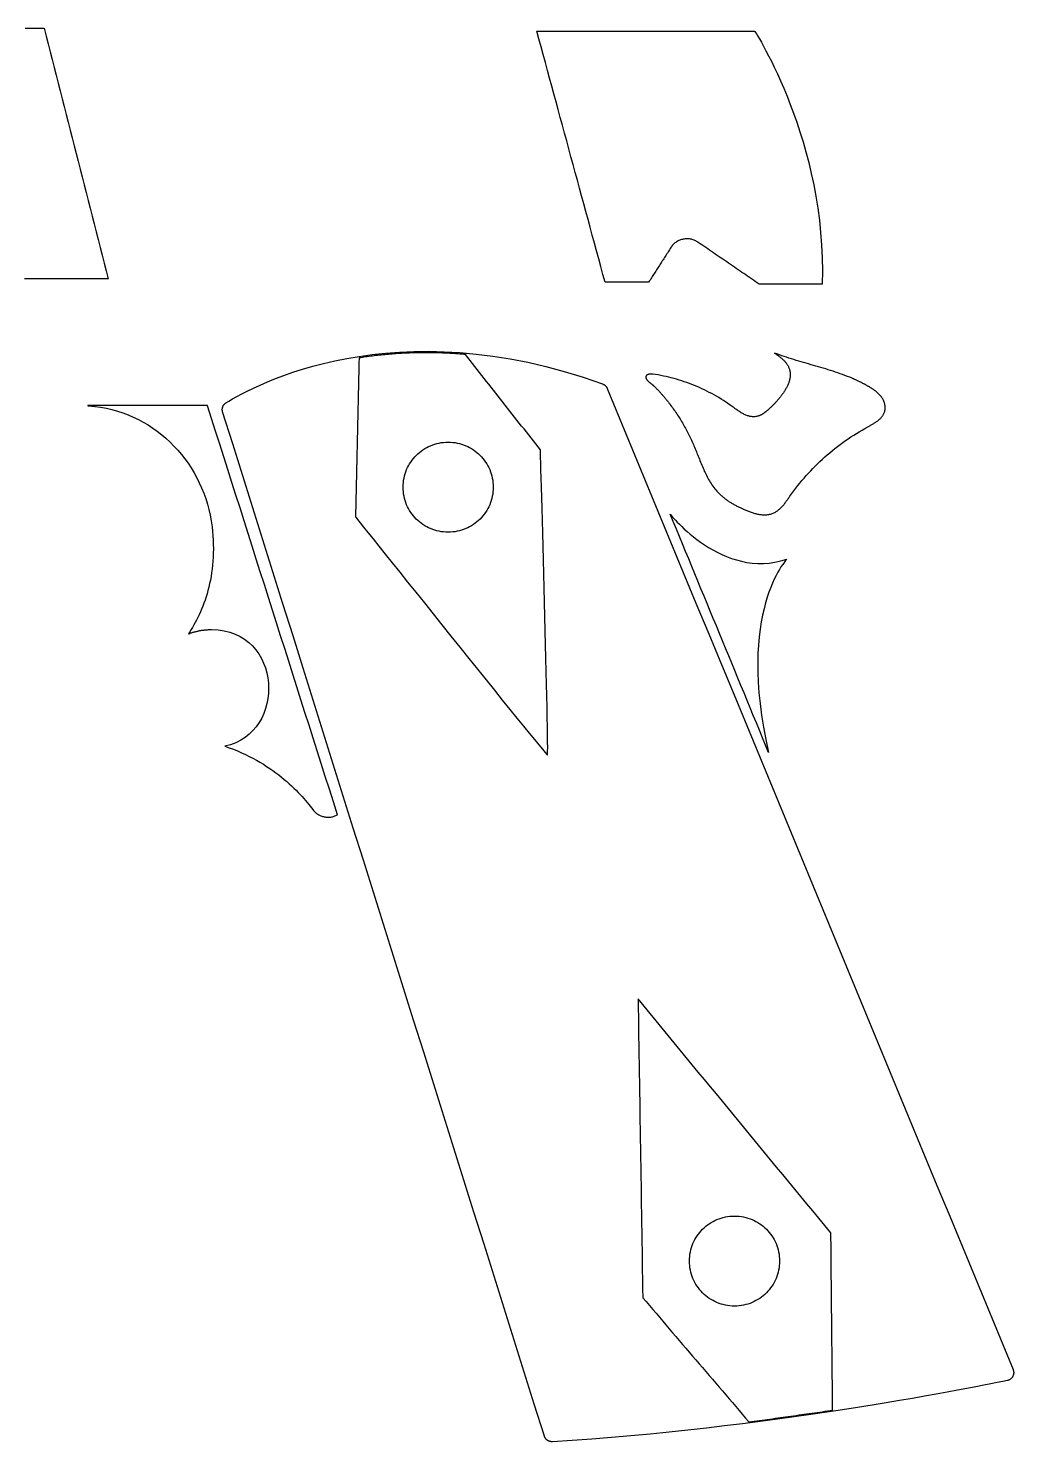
# Model space of a CAD drawing. Header units: metres. Extents: x 10 to 146, y -148 to -61.
# Drawn here: x 86.1 to 145.8, y -147.5 to -61.8 of the extents above; entities that cross this region are included whole.
import ezdxf

# ---------------------------------------------------------------- set-up
doc = ezdxf.new("R2010")
doc.units = ezdxf.units.M

msp = doc.modelspace()

# ---------------------------------------------------------------- linework, layer by layer
for points in [[(85.911182, -61.787024), (86.2965, -61.787024), (86.681818, -61.787024), (87.067136, -61.787024), (87.188548, -62.26175), (87.30996, -62.736476), (87.431372, -63.211202), (87.552784, -63.685928), (87.674196, -64.160654), (87.795608, -64.63538), (87.91702, -65.110106), (88.038432, -65.584832), (88.159844, -66.059558), (88.281256, -66.534284), (88.402668, -67.00901), (88.52408, -67.483736), (88.645492, -67.958462), (88.766904, -68.433188), (88.888316, -68.907914), (89.009728, -69.38264), (89.13114, -69.857366), (89.252552, -70.332092), (89.373964, -70.806818), (89.495376, -71.281544), (89.616788, -71.75627), (89.7382, -72.230996), (89.859612, -72.705722), (89.981024, -73.180448), (90.102436, -73.655174), (90.223848, -74.1299), (90.34526, -74.604626), (90.466672, -75.079352), (90.588084, -75.554078), (90.709496, -76.028804), (90.830908, -76.50353), (90.95232, -76.978256)], [(121.069862, -77.19187), (120.940576, -76.715874), (120.81129, -76.239878), (120.682004, -75.763882), (120.552718, -75.287886), (120.423432, -74.81189), (120.294146, -74.335894), (120.16486, -73.859898), (120.035574, -73.383902), (119.906288, -72.907906), (119.777002, -72.43191), (119.647716, -71.955914), (119.51843, -71.479918), (119.389144, -71.003922), (119.259858, -70.527926), (119.130572, -70.05193), (119.001286, -69.575934), (118.872, -69.099938), (118.742714, -68.623942), (118.613428, -68.147946), (118.484142, -67.67195), (118.354856, -67.195954), (118.22557, -66.719958), (118.096284, -66.243962), (117.966998, -65.767966), (117.837712, -65.29197), (117.708426, -64.815974), (117.57914, -64.339978), (117.449854, -63.863982), (117.320568, -63.387986), (117.191282, -62.91199), (117.061996, -62.435994), (116.93271, -61.959998), (117.34546, -61.959998), (117.75821, -61.959998), (118.17096, -61.959998), (118.58371, -61.959998), (118.99646, -61.959998), (119.40921, -61.959998), (119.82196, -61.959998), (120.23471, -61.959998), (120.64746, -61.959998), (121.06021, -61.959998), (121.47296, -61.959998), (121.88571, -61.959998), (122.29846, -61.959998), (122.71121, -61.959998), (123.12396, -61.959998), (123.53671, -61.959998), (123.94946, -61.959998), (124.36221, -61.959998), (124.77496, -61.959998), (125.18771, -61.959998), (125.60046, -61.959998), (126.01321, -61.959998), (126.42596, -61.959998), (126.83871, -61.959998), (127.25146, -61.959998), (127.66421, -61.959998), (128.07696, -61.959998), (128.48971, -61.959998), (128.90246, -61.959998), (129.31521, -61.959998), (129.72796, -61.959998), (130.14071, -61.959998), (130.15341, -61.979556), (130.189986, -62.037722), (130.249168, -62.13348), (130.328924, -62.266068), (130.42773, -62.434724), (130.544062, -62.638432), (130.676142, -62.876176), (130.822192, -63.147194), (130.980688, -63.45047), (131.150106, -63.785242), (131.328414, -64.150494), (131.514342, -64.545464), (131.705858, -64.969136), (131.901438, -65.420748), (132.099558, -65.899284), (132.29844, -66.403982), (132.496306, -66.933826), (132.691632, -67.488054), (132.882894, -68.06565), (133.06806, -68.665852), (133.245606, -69.287644), (133.414008, -69.930264), (133.571488, -70.592696), (133.716522, -71.274178), (133.847332, -71.973694), (133.96214, -72.690482), (134.059422, -73.423526), (134.1374, -74.172064), (134.19455, -74.93508), (134.229348, -75.711812), (134.239762, -76.501244), (134.224268, -77.30236), (134.104888, -77.30236), (133.985508, -77.30236), (133.866128, -77.30236), (133.746748, -77.30236), (133.627368, -77.30236), (133.507988, -77.30236), (133.388608, -77.30236), (133.269228, -77.30236), (133.149848, -77.30236), (133.030468, -77.30236), (132.911088, -77.30236), (132.791708, -77.30236), (132.672328, -77.30236), (132.552948, -77.30236), (132.433568, -77.30236), (132.314188, -77.30236), (132.194808, -77.30236), (132.075428, -77.30236), (131.956048, -77.30236), (131.836668, -77.30236), (131.717288, -77.30236), (131.597908, -77.30236), (131.478528, -77.30236), (131.359148, -77.30236), (131.239768, -77.30236), (131.120388, -77.30236), (131.001008, -77.30236), (130.881628, -77.30236), (130.762248, -77.30236), (130.642868, -77.30236), (130.523488, -77.30236), (130.404108, -77.30236), (130.288792, -77.223366), (130.173476, -77.144372), (130.05816, -77.065378), (129.942844, -76.986384), (129.827528, -76.90739), (129.712212, -76.828396), (129.596896, -76.749402), (129.48158, -76.670408), (129.366264, -76.591414), (129.250948, -76.51242), (129.135632, -76.433426), (129.020316, -76.354432), (128.905, -76.275438), (128.789684, -76.196444), (128.674368, -76.11745), (128.559052, -76.038456), (128.443736, -75.959462), (128.32842, -75.880468), (128.213104, -75.801474), (128.097788, -75.72248), (127.982472, -75.643486), (127.867156, -75.564492), (127.75184, -75.485498), (127.636524, -75.406504), (127.521208, -75.32751), (127.405892, -75.248516), (127.290576, -75.169522), (127.17526, -75.090528), (127.059944, -75.011534), (126.944628, -74.93254), (126.829312, -74.853546), (126.713996, -74.774552), (126.665228, -74.741532), (126.615444, -74.711306), (126.564644, -74.683874), (126.513082, -74.658982), (126.460758, -74.636884), (126.407672, -74.61758), (126.354078, -74.600816), (126.299976, -74.586846), (126.245366, -74.575416), (126.190502, -74.56678), (126.135638, -74.560684), (126.08052, -74.557128), (126.025402, -74.556366), (125.970538, -74.558144), (125.915674, -74.562462), (125.861064, -74.56932), (125.806962, -74.578718), (125.753368, -74.590656), (125.700282, -74.605134), (125.647958, -74.622152), (125.596396, -74.64171), (125.545596, -74.663554), (125.495812, -74.687938), (125.447044, -74.714862), (125.399546, -74.744072), (125.353064, -74.775822), (125.308106, -74.809858), (125.264418, -74.84618), (125.222508, -74.885042), (125.182122, -74.92619), (125.143514, -74.969624), (125.106684, -75.015344), (125.062996, -75.083416), (125.019308, -75.151488), (124.97562, -75.21956), (124.931932, -75.287632), (124.888244, -75.355704), (124.844556, -75.423776), (124.800868, -75.491848), (124.75718, -75.55992), (124.713492, -75.627992), (124.669804, -75.696064), (124.626116, -75.764136), (124.582428, -75.832208), (124.53874, -75.90028), (124.495052, -75.968352), (124.451364, -76.036424), (124.407676, -76.104496), (124.363988, -76.172568), (124.3203, -76.24064), (124.276612, -76.308712), (124.232924, -76.376784), (124.189236, -76.444856), (124.145548, -76.512928), (124.10186, -76.581), (124.058172, -76.649072), (124.014484, -76.717144), (123.970796, -76.785216), (123.927108, -76.853288), (123.88342, -76.92136), (123.839732, -76.989432), (123.796044, -77.057504), (123.752356, -77.125576), (123.708668, -77.193648), (123.626372, -77.193648), (123.544076, -77.193648), (123.46178, -77.193648), (123.379484, -77.193648), (123.297188, -77.193648), (123.214892, -77.193648), (123.132596, -77.193648), (123.0503, -77.193648), (122.968004, -77.193648), (122.885708, -77.193648), (122.803412, -77.193648), (122.721116, -77.193648), (122.63882, -77.193648), (122.556524, -77.193648), (122.474228, -77.193648), (122.391932, -77.193648), (122.309636, -77.193648), (122.22734, -77.193648), (122.145044, -77.193648), (122.062748, -77.193648), (121.980452, -77.193648), (121.898156, -77.193648), (121.81586, -77.193648), (121.733564, -77.193648), (121.651268, -77.193648), (121.568972, -77.193648), (121.486676, -77.193648), (121.40438, -77.193648), (121.322084, -77.193648), (121.239788, -77.193648), (121.157492, -77.193648), (121.075196, -77.193648)], [(90.969592, -76.980288), (90.701876, -76.980288), (90.43416, -76.980288), (90.166444, -76.980288), (89.898728, -76.980288), (89.631012, -76.980288), (89.363296, -76.980288), (89.09558, -76.980288), (88.827864, -76.980288), (88.560148, -76.980288), (88.292432, -76.980288), (88.024716, -76.980288), (87.757, -76.980288), (87.489284, -76.980288), (87.221568, -76.980288), (86.953852, -76.980288), (86.686136, -76.980288), (86.41842, -76.980288), (86.150704, -76.980288), (85.882988, -76.980288)], [(98.091244, -84.506308), (98.270822, -84.396072), (98.48977, -84.267294), (98.747834, -84.122006), (99.044252, -83.962748), (99.378516, -83.79206), (99.750118, -83.611974), (100.158804, -83.42503), (100.603812, -83.233514), (101.084634, -83.039712), (101.601016, -82.84591), (102.152196, -82.654648), (102.73792, -82.468212), (103.357426, -82.288888), (104.01046, -82.118962), (104.696514, -81.960974), (105.414826, -81.816956), (106.165142, -81.689448), (106.946954, -81.58099), (107.759754, -81.493614), (108.60278, -81.42986), (109.475778, -81.392014), (110.37824, -81.382362), (111.309658, -81.40319), (112.269524, -81.457038), (113.25733, -81.546192), (114.272568, -81.672938), (115.31473, -81.839562), (116.383562, -82.048604), (117.478302, -82.30235), (118.598442, -82.603086), (119.743474, -82.953098), (120.913144, -83.354672), (120.925082, -83.359244), (120.93702, -83.36407), (120.948704, -83.36915), (120.960134, -83.374484), (120.971564, -83.380072), (120.98274, -83.386168), (120.993662, -83.392518), (121.004584, -83.399122), (121.015252, -83.40598), (121.025666, -83.413092), (121.035826, -83.420458), (121.045986, -83.428078), (121.055892, -83.435952), (121.065544, -83.44408), (121.074942, -83.452462), (121.084086, -83.461098), (121.092976, -83.469988), (121.101866, -83.479132), (121.110502, -83.48853), (121.118884, -83.497928), (121.127012, -83.50758), (121.134886, -83.517486), (121.142506, -83.527646), (121.149872, -83.53806), (121.156984, -83.548474), (121.163842, -83.559142), (121.170446, -83.570064), (121.176542, -83.58124), (121.182384, -83.592416), (121.187972, -83.603846), (121.193306, -83.61553), (121.198386, -83.627214), (121.967244, -85.487256), (122.736102, -87.347298), (123.50496, -89.20734), (124.273818, -91.067382), (125.042676, -92.927424), (125.811534, -94.787466), (126.580392, -96.647508), (127.34925, -98.50755), (128.118108, -100.367592), (128.886966, -102.227634), (129.655824, -104.087676), (130.424682, -105.947718), (131.19354, -107.80776), (131.962398, -109.667802), (132.731256, -111.527844), (133.500114, -113.387886), (134.268972, -115.247928), (135.03783, -117.10797), (135.806688, -118.968012), (136.575546, -120.828054), (137.344404, -122.688096), (138.113262, -124.548138), (138.88212, -126.40818), (139.650978, -128.268222), (140.419836, -130.128264), (141.188694, -131.988306), (141.957552, -133.848348), (142.72641, -135.70839), (143.495268, -137.568432), (144.264126, -139.428474), (145.032984, -141.288516), (145.801842, -143.148558), (145.811748, -143.174974), (145.82013, -143.20139), (145.826988, -143.22806), (145.832322, -143.25473), (145.836132, -143.2814), (145.838418, -143.30807), (145.83918, -143.334486), (145.838418, -143.360648), (145.836386, -143.38681), (145.83283, -143.412718), (145.828004, -143.438118), (145.821654, -143.463264), (145.814034, -143.487902), (145.805144, -143.512032), (145.794984, -143.535654), (145.783554, -143.558768), (145.771108, -143.58112), (145.757392, -143.602964), (145.742406, -143.624046), (145.726404, -143.644366), (145.709386, -143.66367), (145.691098, -143.682212), (145.671794, -143.699738), (145.651474, -143.716248), (145.630138, -143.731742), (145.60804, -143.745966), (145.584926, -143.759174), (145.560796, -143.771112), (145.535904, -143.78178), (145.51025, -143.791178), (145.48358, -143.799052), (145.456148, -143.805656), (145.174716, -143.863568), (144.840198, -143.93164), (144.454118, -144.00911), (144.018, -144.095216), (143.533368, -144.18945), (143.001746, -144.291304), (142.424912, -144.400016), (141.80439, -144.515078), (141.141704, -144.635728), (140.438378, -144.761458), (139.695936, -144.891506), (138.916156, -145.025364), (138.100562, -145.16227), (137.250678, -145.301716), (136.368028, -145.44294), (135.454136, -145.585434), (134.51078, -145.72869), (133.539484, -145.871692), (132.541518, -146.014186), (131.518914, -146.15541), (130.472942, -146.294602), (129.405126, -146.431254), (128.317244, -146.564858), (127.21082, -146.694652), (126.087378, -146.819874), (124.948442, -146.940016), (123.79579, -147.05457), (122.630692, -147.162774), (121.454926, -147.26412), (120.270016, -147.357846), (119.077486, -147.44319), (117.87886, -147.519898), (117.858032, -147.52066), (117.837458, -147.52066), (117.817138, -147.519644), (117.796818, -147.517866), (117.776752, -147.515326), (117.75694, -147.51177), (117.737382, -147.507452), (117.718078, -147.502372), (117.699028, -147.49653), (117.680232, -147.489926), (117.66169, -147.48256), (117.643656, -147.474432), (117.625876, -147.465542), (117.608604, -147.456144), (117.591586, -147.445984), (117.575076, -147.435062), (117.559074, -147.423632), (117.54358, -147.41144), (117.528594, -147.39874), (117.514116, -147.385278), (117.500146, -147.371308), (117.486684, -147.35683), (117.47373, -147.34159), (117.461538, -147.325842), (117.449854, -147.309586), (117.438932, -147.292822), (117.428518, -147.27555), (117.418866, -147.25777), (117.409976, -147.239482), (117.401848, -147.220686), (117.394482, -147.201382), (117.387878, -147.181824), (116.778532, -145.240502), (116.169186, -143.29918), (115.55984, -141.357858), (114.950494, -139.416536), (114.341148, -137.475214), (113.731802, -135.533892), (113.122456, -133.59257), (112.51311, -131.651248), (111.903764, -129.709926), (111.294418, -127.768604), (110.685072, -125.827282), (110.075726, -123.88596), (109.46638, -121.944638), (108.857034, -120.003316), (108.247688, -118.061994), (107.638342, -116.120672), (107.028996, -114.17935), (106.41965, -112.238028), (105.810304, -110.296706), (105.200958, -108.355384), (104.591612, -106.414062), (103.982266, -104.47274), (103.37292, -102.531418), (102.763574, -100.590096), (102.154228, -98.648774), (101.544882, -96.707452), (100.935536, -94.76613), (100.32619, -92.824808), (99.716844, -90.883486), (99.107498, -88.942164), (98.498152, -87.000842), (97.888806, -85.05952), (97.882964, -85.039708), (97.878138, -85.019896), (97.874074, -85.000084), (97.871026, -84.980272), (97.86874, -84.96046), (97.867216, -84.940648), (97.866708, -84.920836), (97.866962, -84.901024), (97.867978, -84.881212), (97.869756, -84.861654), (97.872296, -84.842096), (97.875598, -84.822792), (97.879662, -84.803742), (97.884488, -84.784692), (97.890076, -84.765896), (97.896426, -84.747354), (97.903538, -84.729066), (97.911412, -84.711286), (97.920048, -84.69376), (97.929446, -84.676488), (97.939606, -84.659724), (97.950274, -84.643214), (97.961704, -84.627212), (97.973896, -84.611718), (97.986596, -84.596478), (98.000058, -84.581746), (98.014282, -84.567522), (98.029014, -84.553806), (98.044508, -84.540598), (98.06051, -84.528152), (98.07702, -84.516214), (98.094292, -84.505038)], [(106.159046, -81.787746), (106.152188, -82.088736), (106.14533, -82.389726), (106.138472, -82.690716), (106.131614, -82.991706), (106.124756, -83.292696), (106.117898, -83.593686), (106.11104, -83.894676), (106.104182, -84.195666), (106.097324, -84.496656), (106.090466, -84.797646), (106.083608, -85.098636), (106.07675, -85.399626), (106.069892, -85.700616), (106.063034, -86.001606), (106.056176, -86.302596), (106.049318, -86.603586), (106.04246, -86.904576), (106.035602, -87.205566), (106.028744, -87.506556), (106.021886, -87.807546), (106.015028, -88.108536), (106.00817, -88.409526), (106.001312, -88.710516), (105.994454, -89.011506), (105.987596, -89.312496), (105.980738, -89.613486), (105.97388, -89.914476), (105.967022, -90.215466), (105.960164, -90.516456), (105.953306, -90.817446), (105.946448, -91.118436), (105.93959, -91.419426), (105.97261, -91.461082), (106.06913, -91.58224), (106.224832, -91.777566), (106.435652, -92.041726), (106.697272, -92.36964), (107.005628, -92.75572), (107.356402, -93.194886), (107.745276, -93.681804), (108.168186, -94.21114), (108.620814, -94.77756), (109.098842, -95.37573), (109.598206, -96.000316), (110.114842, -96.645984), (110.644178, -97.3074), (111.182404, -97.979484), (111.724948, -98.656648), (112.267746, -99.333812), (112.806734, -100.005642), (113.337594, -100.666804), (113.856008, -101.311964), (114.357912, -101.935788), (114.838988, -102.532942), (115.294918, -103.098092), (115.721638, -103.625904), (116.115084, -104.111298), (116.470938, -104.548686), (116.784882, -104.932988), (117.052852, -105.25887), (117.27053, -105.520744), (117.433598, -105.71353), (117.537992, -105.831894), (117.579394, -105.870756), (117.586252, -105.814876), (117.589808, -105.65765), (117.590062, -105.405936), (117.587522, -105.066338), (117.582188, -104.645714), (117.574314, -104.150668), (117.5639, -103.588058), (117.551454, -102.964742), (117.536976, -102.287324), (117.520974, -101.562662), (117.503448, -100.797614), (117.484652, -99.998784), (117.464586, -99.17303), (117.443758, -98.32721), (117.422168, -97.467928), (117.40007, -96.601788), (117.377718, -95.735902), (117.355366, -94.876874), (117.333268, -94.031308), (117.311424, -93.206316), (117.290088, -92.408248), (117.269514, -91.644216), (117.249956, -90.920824), (117.231668, -90.24493), (117.21465, -89.623138), (117.199156, -89.062306), (117.18544, -88.569292), (117.173756, -88.1507), (117.164358, -87.813388), (117.1575, -87.56396), (117.153182, -87.409274), (117.151658, -87.356188), (117.009418, -87.175594), (116.867178, -86.995), (116.724938, -86.814406), (116.582698, -86.633812), (116.440458, -86.453218), (116.298218, -86.272624), (116.155978, -86.09203), (116.013738, -85.911436), (115.871498, -85.730842), (115.729258, -85.550248), (115.587018, -85.369654), (115.444778, -85.18906), (115.302538, -85.008466), (115.160298, -84.827872), (115.018058, -84.647278), (114.875818, -84.466684), (114.733578, -84.28609), (114.591338, -84.105496), (114.449098, -83.924902), (114.306858, -83.744308), (114.164618, -83.563714), (114.022378, -83.38312), (113.880138, -83.202526), (113.737898, -83.021932), (113.595658, -82.841338), (113.453418, -82.660744), (113.311178, -82.48015), (113.168938, -82.299556), (113.026698, -82.118962), (112.884458, -81.938368), (112.742218, -81.757774), (112.599978, -81.57718), (112.517682, -81.569814), (112.434878, -81.562448), (112.351312, -81.555336), (112.267238, -81.548478), (112.182656, -81.541874), (112.097566, -81.535524), (112.011968, -81.529428), (111.925608, -81.523586), (111.83874, -81.517998), (111.751364, -81.512664), (111.66348, -81.507584), (111.575088, -81.502758), (111.486188, -81.498186), (111.39678, -81.493868), (111.30661, -81.489804), (111.215932, -81.485994), (111.124746, -81.482692), (111.033052, -81.479644), (110.94085, -81.47685), (110.84814, -81.47431), (110.754922, -81.472278), (110.661196, -81.4705), (110.566962, -81.468976), (110.47222, -81.467706), (110.37697, -81.466944), (110.281212, -81.466436), (110.184946, -81.466436), (110.088172, -81.46669), (109.99089, -81.467198), (109.8931, -81.468214), (109.794802, -81.469484), (109.695996, -81.471262), (109.573314, -81.473802), (109.451394, -81.477104), (109.330236, -81.480914), (109.20984, -81.485232), (109.090206, -81.490058), (108.971334, -81.495392), (108.853224, -81.501234), (108.735876, -81.507584), (108.61929, -81.514442), (108.503466, -81.521808), (108.388404, -81.529682), (108.274104, -81.53781), (108.160566, -81.546446), (108.04779, -81.55559), (107.93603, -81.565242), (107.825032, -81.575148), (107.714796, -81.585562), (107.605322, -81.59623), (107.49661, -81.607406), (107.388914, -81.618836), (107.28198, -81.630774), (107.175808, -81.642966), (107.070398, -81.655412), (106.966004, -81.668366), (106.862372, -81.681574), (106.759502, -81.695036), (106.657648, -81.708752), (106.556556, -81.722722), (106.45648, -81.7372), (106.357166, -81.751932), (106.258614, -81.766918), (106.161078, -81.782158)], [(136.039606, -83.016344), (135.898128, -82.957416), (135.755888, -82.90052), (135.612632, -82.845402), (135.468868, -82.791808), (135.324342, -82.739738), (135.179054, -82.689192), (135.033258, -82.639916), (134.886954, -82.59191), (134.740142, -82.54492), (134.592822, -82.498946), (134.445248, -82.453734), (134.297166, -82.409284), (134.14883, -82.365342), (134.00024, -82.321908), (133.851396, -82.278728), (133.702552, -82.235802), (133.553708, -82.19313), (133.40461, -82.150458), (133.255766, -82.107532), (133.106922, -82.064352), (132.958078, -82.020918), (132.809488, -81.976976), (132.661152, -81.932526), (132.51307, -81.887314), (132.365242, -81.84134), (132.217922, -81.79435), (132.070856, -81.746344), (131.924298, -81.697068), (131.778248, -81.646522), (131.63296, -81.594452), (131.48818, -81.540858), (131.344162, -81.48574), (131.379976, -81.510886), (131.41579, -81.536286), (131.451604, -81.561686), (131.487418, -81.587594), (131.523232, -81.613756), (131.558792, -81.640172), (131.594352, -81.666842), (131.629658, -81.69402), (131.664456, -81.721452), (131.699, -81.749392), (131.733036, -81.777586), (131.766818, -81.806288), (131.800092, -81.835498), (131.832604, -81.864962), (131.864608, -81.894934), (131.89585, -81.925414), (131.92633, -81.956402), (131.956048, -81.988152), (131.985004, -82.02041), (132.012944, -82.053176), (132.039868, -82.086704), (132.065776, -82.12074), (132.090668, -82.155538), (132.11429, -82.190844), (132.136896, -82.226912), (132.158232, -82.263742), (132.178298, -82.301334), (132.19684, -82.339688), (132.214112, -82.378804), (132.22986, -82.418682), (132.244084, -82.459322), (132.256784, -82.500724), (132.268722, -82.547206), (132.278374, -82.593688), (132.285994, -82.64017), (132.291328, -82.686906), (132.294884, -82.733642), (132.296408, -82.780378), (132.2959, -82.827114), (132.293614, -82.87385), (132.28955, -82.920586), (132.283708, -82.967322), (132.276342, -83.013804), (132.267452, -83.060286), (132.257038, -83.106514), (132.2451, -83.152742), (132.231638, -83.198716), (132.216906, -83.244436), (132.200904, -83.289902), (132.183632, -83.335114), (132.165344, -83.380072), (132.145786, -83.424776), (132.125212, -83.469226), (132.103876, -83.513422), (132.081524, -83.55711), (132.05841, -83.600544), (132.034534, -83.64347), (132.009896, -83.686142), (131.984496, -83.728306), (131.958588, -83.769962), (131.932172, -83.81111), (131.905248, -83.85175), (131.877816, -83.891882), (131.85013, -83.931506), (131.82473, -83.967066), (131.799076, -84.002372), (131.773168, -84.037424), (131.747006, -84.072222), (131.72059, -84.10702), (131.69392, -84.141564), (131.666996, -84.175854), (131.639818, -84.20989), (131.612386, -84.243672), (131.5847, -84.277454), (131.55676, -84.310982), (131.528566, -84.344256), (131.500118, -84.377276), (131.471416, -84.410042), (131.44246, -84.442554), (131.41325, -84.474812), (131.383786, -84.50707), (131.354068, -84.539074), (131.324096, -84.570824), (131.29387, -84.60232), (131.26339, -84.633562), (131.232656, -84.66455), (131.201668, -84.695284), (131.17068, -84.725764), (131.139438, -84.75599), (131.107942, -84.785962), (131.076192, -84.81568), (131.044188, -84.845398), (131.01193, -84.874862), (130.979418, -84.904072), (130.946652, -84.933028), (130.913886, -84.96173), (130.896868, -84.976208), (130.87985, -84.990686), (130.862832, -85.005164), (130.84556, -85.019388), (130.828288, -85.033612), (130.810762, -85.047582), (130.793236, -85.061552), (130.775456, -85.075268), (130.757676, -85.088984), (130.739642, -85.102446), (130.721608, -85.115654), (130.70332, -85.128608), (130.685032, -85.141562), (130.66649, -85.154262), (130.647948, -85.166708), (130.629152, -85.1789), (130.610356, -85.190584), (130.591306, -85.202014), (130.572002, -85.21319), (130.552698, -85.224112), (130.53314, -85.234526), (130.513328, -85.244686), (130.493516, -85.254338), (130.47345, -85.263736), (130.45313, -85.272626), (130.43281, -85.281262), (130.412236, -85.28939), (130.391408, -85.29701), (130.37058, -85.304122), (130.349498, -85.310726), (130.328162, -85.317076), (130.306572, -85.322664), (130.255518, -85.334094), (130.204464, -85.342476), (130.153664, -85.348064), (130.102864, -85.350858), (130.052318, -85.350858), (130.002026, -85.348318), (129.951988, -85.343492), (129.90195, -85.336126), (129.852166, -85.326474), (129.802636, -85.31479), (129.75336, -85.301074), (129.704338, -85.28558), (129.65557, -85.268054), (129.607056, -85.249004), (129.558796, -85.228176), (129.51079, -85.206078), (129.463038, -85.182456), (129.41554, -85.157564), (129.368296, -85.131656), (129.321306, -85.104478), (129.27457, -85.076538), (129.228342, -85.047582), (129.182368, -85.017864), (129.136648, -84.987638), (129.091182, -84.956904), (129.046224, -84.925662), (129.00152, -84.894166), (128.95707, -84.862416), (128.913128, -84.830666), (128.86944, -84.798916), (128.82626, -84.76742), (128.783334, -84.735924), (128.64973, -84.639658), (128.514602, -84.545678), (128.378204, -84.45373), (128.240282, -84.363814), (128.10109, -84.276184), (127.960628, -84.190586), (127.818896, -84.10702), (127.675894, -84.02574), (127.531622, -83.946746), (127.38608, -83.869784), (127.239522, -83.795108), (127.091694, -83.722718), (126.94285, -83.652614), (126.79299, -83.584796), (126.642114, -83.51901), (126.490222, -83.45551), (126.337314, -83.39455), (126.183644, -83.335876), (126.028958, -83.279488), (125.87351, -83.225386), (125.7173, -83.17357), (125.560328, -83.124294), (125.402594, -83.077304), (125.244098, -83.032854), (125.085094, -82.99069), (124.925328, -82.951066), (124.765054, -82.913728), (124.604272, -82.87893), (124.442982, -82.846672), (124.281184, -82.8167), (124.118878, -82.789268), (123.956064, -82.764376), (123.938538, -82.76209), (123.920504, -82.760312), (123.901708, -82.759042), (123.882658, -82.75828), (123.8631, -82.758026), (123.843288, -82.75828), (123.823222, -82.759042), (123.803156, -82.760566), (123.78309, -82.762598), (123.763278, -82.765392), (123.74372, -82.768694), (123.724416, -82.772758), (123.705366, -82.777584), (123.686824, -82.783172), (123.669044, -82.789268), (123.652026, -82.796126), (123.63577, -82.804), (123.62053, -82.812636), (123.606306, -82.822034), (123.593098, -82.832194), (123.58116, -82.84337), (123.570492, -82.855308), (123.561348, -82.868262), (123.553728, -82.882232), (123.547632, -82.897218), (123.543314, -82.912966), (123.540774, -82.92973), (123.540266, -82.94751), (123.54179, -82.96656), (123.545346, -82.986626), (123.551188, -83.007708), (123.559316, -83.03006), (123.566682, -83.046316), (123.575318, -83.062826), (123.585478, -83.079336), (123.596654, -83.095846), (123.6091, -83.11261), (123.622562, -83.129374), (123.63704, -83.146138), (123.652534, -83.162902), (123.66879, -83.179666), (123.685808, -83.19643), (123.703588, -83.213194), (123.721876, -83.229958), (123.740672, -83.246722), (123.759976, -83.263486), (123.779534, -83.279996), (123.799346, -83.296506), (123.819412, -83.313016), (123.839478, -83.329272), (123.859544, -83.345528), (123.87961, -83.36153), (123.899676, -83.377278), (123.919488, -83.393026), (123.939046, -83.40852), (123.958096, -83.42376), (123.976638, -83.438746), (123.994672, -83.453478), (124.012198, -83.467956), (124.028962, -83.48218), (124.044964, -83.49615), (124.05995, -83.509612), (124.074174, -83.52282), (124.087382, -83.535774), (124.11964, -83.56854), (124.151644, -83.601306), (124.183648, -83.634326), (124.215398, -83.667346), (124.246894, -83.70062), (124.27839, -83.733894), (124.309632, -83.767422), (124.340874, -83.80095), (124.371862, -83.834732), (124.402596, -83.868768), (124.43333, -83.902804), (124.46381, -83.937094), (124.49429, -83.971384), (124.524516, -84.005928), (124.554742, -84.040472), (124.584714, -84.07527), (124.614432, -84.110068), (124.64415, -84.14512), (124.673614, -84.180172), (124.703078, -84.215478), (124.732288, -84.250784), (124.761244, -84.286344), (124.7902, -84.321904), (124.818902, -84.357718), (124.847604, -84.393532), (124.876052, -84.4296), (124.904246, -84.465668), (124.93244, -84.50199), (124.96038, -84.538312), (124.98832, -84.574634), (125.016006, -84.61121), (125.043438, -84.647786), (125.098302, -84.7217), (125.152404, -84.796122), (125.205998, -84.870798), (125.25883, -84.945982), (125.311154, -85.021674), (125.36297, -85.09762), (125.414024, -85.174074), (125.46457, -85.250782), (125.514354, -85.327998), (125.56363, -85.405722), (125.612144, -85.4837), (125.66015, -85.562186), (125.707648, -85.640926), (125.754384, -85.71992), (125.800612, -85.799422), (125.846332, -85.879178), (125.89129, -85.959442), (125.93574, -86.03996), (125.979428, -86.120732), (126.022608, -86.202012), (126.06528, -86.283546), (126.10719, -86.365334), (126.148592, -86.447376), (126.189232, -86.529672), (126.229364, -86.612476), (126.268988, -86.695534), (126.30785, -86.778846), (126.346204, -86.862412), (126.38405, -86.946232), (126.421134, -87.030306), (126.45771, -87.114634), (126.493524, -87.199216), (126.530862, -87.288624), (126.567692, -87.37854), (126.604268, -87.46871), (126.640336, -87.559134), (126.676404, -87.649812), (126.712218, -87.74049), (126.748032, -87.831422), (126.7841, -87.922354), (126.820168, -88.013032), (126.856744, -88.10371), (126.893574, -88.194134), (126.930912, -88.284304), (126.968758, -88.37422), (127.007112, -88.463628), (127.046228, -88.552528), (127.086106, -88.64092), (127.127, -88.728804), (127.16891, -88.81618), (127.211836, -88.902794), (127.256032, -88.988646), (127.301498, -89.073482), (127.348234, -89.157556), (127.396494, -89.240614), (127.446278, -89.322656), (127.497586, -89.403428), (127.550672, -89.483184), (127.605536, -89.56167), (127.662178, -89.638886), (127.720852, -89.714578), (127.781558, -89.789), (127.84455, -89.861898), (127.909828, -89.933272), (127.946404, -89.971626), (127.983742, -90.009218), (128.021588, -90.046302), (128.059942, -90.082624), (128.098804, -90.118438), (128.138174, -90.153744), (128.178052, -90.188288), (128.218438, -90.222324), (128.259332, -90.255852), (128.300734, -90.288618), (128.34239, -90.320876), (128.384554, -90.352626), (128.427226, -90.383868), (128.470152, -90.414348), (128.513586, -90.44432), (128.557274, -90.473784), (128.60147, -90.50274), (128.64592, -90.531188), (128.690878, -90.559128), (128.73609, -90.58656), (128.781556, -90.613484), (128.827276, -90.6399), (128.87325, -90.665808), (128.919478, -90.691462), (128.96596, -90.716608), (129.012696, -90.741246), (129.059686, -90.765376), (129.10693, -90.788998), (129.154428, -90.812366), (129.201926, -90.835226), (129.249678, -90.857578), (129.297684, -90.879676), (129.347722, -90.902282), (129.398268, -90.925142), (129.449322, -90.948002), (129.500884, -90.970608), (129.5527, -90.993214), (129.605024, -91.015566), (129.657856, -91.037664), (129.710942, -91.059254), (129.764536, -91.080336), (129.818384, -91.10091), (129.872486, -91.120976), (129.926842, -91.14028), (129.981452, -91.158822), (130.036316, -91.176602), (130.091434, -91.193366), (130.146806, -91.209114), (130.202432, -91.223846), (130.258058, -91.237562), (130.313938, -91.250008), (130.369818, -91.261184), (130.425952, -91.270836), (130.482086, -91.279218), (130.53822, -91.286076), (130.594354, -91.291156), (130.650488, -91.294712), (130.706622, -91.29649), (130.762756, -91.29649), (130.81889, -91.294458), (130.875024, -91.290394), (130.930904, -91.284298), (130.986784, -91.27617), (131.04241, -91.265756), (131.097528, -91.253056), (131.151122, -91.23807), (131.202938, -91.221052), (131.25323, -91.202002), (131.301998, -91.18092), (131.349496, -91.15806), (131.39547, -91.133422), (131.440174, -91.107006), (131.483608, -91.079066), (131.526026, -91.049602), (131.567174, -91.018614), (131.607306, -90.986102), (131.646422, -90.95232), (131.684522, -90.917268), (131.721606, -90.8812), (131.757928, -90.844116), (131.793488, -90.806016), (131.828286, -90.7669), (131.862322, -90.727022), (131.89585, -90.686382), (131.92887, -90.64498), (131.961382, -90.60307), (131.993386, -90.560652), (132.024882, -90.517726), (132.056124, -90.474546), (132.087112, -90.431112), (132.117846, -90.387424), (132.148326, -90.343482), (132.178806, -90.29954), (132.209286, -90.255598), (132.239766, -90.21191), (132.270246, -90.168222), (132.38607, -90.005662), (132.50418, -89.84488), (132.62483, -89.685876), (132.747766, -89.52865), (132.872988, -89.373202), (133.000496, -89.219532), (133.130036, -89.06764), (133.261862, -88.91778), (133.39572, -88.769698), (133.531864, -88.623648), (133.67004, -88.47963), (133.810248, -88.337644), (133.952488, -88.19769), (134.09676, -88.059768), (134.243064, -87.923878), (134.391146, -87.79002), (134.54126, -87.658448), (134.693152, -87.528908), (134.847076, -87.401654), (135.002778, -87.276686), (135.160258, -87.154004), (135.319516, -87.033608), (135.480298, -86.915498), (135.642858, -86.799674), (135.806942, -86.686136), (135.972804, -86.575138), (136.14019, -86.466426), (136.3091, -86.360254), (136.479534, -86.256368), (136.651492, -86.155022), (136.824974, -86.056216), (136.99998, -85.95995), (137.04062, -85.938106), (137.081514, -85.916008), (137.122408, -85.893656), (137.163556, -85.870796), (137.204704, -85.847682), (137.245852, -85.824314), (137.286746, -85.800438), (137.327386, -85.776054), (137.367772, -85.751416), (137.407904, -85.72627), (137.447528, -85.700616), (137.486644, -85.6742), (137.524998, -85.647276), (137.562844, -85.619844), (137.599928, -85.59165), (137.635996, -85.562694), (137.671048, -85.53323), (137.705084, -85.503004), (137.738104, -85.472016), (137.769854, -85.440012), (137.800334, -85.407246), (137.829544, -85.373718), (137.85723, -85.339174), (137.883646, -85.303614), (137.908284, -85.267292), (137.931398, -85.229954), (137.952734, -85.191346), (137.972292, -85.151722), (137.989818, -85.111082), (138.005312, -85.069426), (138.018774, -85.0265), (138.02995, -84.982304), (138.035792, -84.95411), (138.040618, -84.925916), (138.044428, -84.897722), (138.047222, -84.869274), (138.049, -84.840826), (138.050016, -84.812378), (138.050016, -84.78393), (138.049, -84.755482), (138.047222, -84.727034), (138.044428, -84.698586), (138.040872, -84.670392), (138.036554, -84.642198), (138.031474, -84.614004), (138.025378, -84.586064), (138.01852, -84.558124), (138.0109, -84.530438), (138.002518, -84.502752), (137.993374, -84.47532), (137.983722, -84.448142), (137.973308, -84.421218), (137.962132, -84.394548), (137.950448, -84.368132), (137.938002, -84.34197), (137.925048, -84.316062), (137.911332, -84.290408), (137.897108, -84.265008), (137.882376, -84.240116), (137.867136, -84.215478), (137.851134, -84.191348), (137.834624, -84.167472), (137.817606, -84.144104), (137.800334, -84.121244), (137.782554, -84.098638), (137.764266, -84.07654), (137.745724, -84.054696), (137.726674, -84.033106), (137.70737, -84.012024), (137.687558, -83.991196), (137.667492, -83.970622), (137.647172, -83.950556), (137.626598, -83.930744), (137.605516, -83.911186), (137.58418, -83.891882), (137.56259, -83.873086), (137.540746, -83.854544), (137.518648, -83.836256), (137.496296, -83.818222), (137.47369, -83.800442), (137.45083, -83.782916), (137.427716, -83.765644), (137.404602, -83.748626), (137.381234, -83.731862), (137.357612, -83.715352), (137.333736, -83.698842), (137.30986, -83.682586), (137.28573, -83.666584), (137.2616, -83.650836), (137.237216, -83.635088), (137.212832, -83.619594), (137.188448, -83.604354), (137.16381, -83.589114), (137.139172, -83.574128), (137.114534, -83.559142), (137.089896, -83.54441), (137.058146, -83.525614), (137.026142, -83.507072), (136.994138, -83.48853), (136.962134, -83.470242), (136.93013, -83.452208), (136.897872, -83.434174), (136.865614, -83.416394), (136.833356, -83.398614), (136.800844, -83.381088), (136.768332, -83.363816), (136.73582, -83.346544), (136.703308, -83.329526), (136.670542, -83.312508), (136.637776, -83.295744), (136.60501, -83.279234), (136.572244, -83.262724), (136.539224, -83.246468), (136.506204, -83.230212), (136.473184, -83.21421), (136.440164, -83.198208), (136.40689, -83.18246), (136.373616, -83.166712), (136.340342, -83.151218), (136.307068, -83.135724), (136.273794, -83.120484), (136.240266, -83.105244), (136.206738, -83.090258), (136.17321, -83.075272), (136.139682, -83.06054), (136.1059, -83.045808), (136.072118, -83.03133), (136.038336, -83.016852)], [(96.978724, -84.678012), (96.751648, -84.678012), (96.524572, -84.678012), (96.297496, -84.678012), (96.07042, -84.678012), (95.843344, -84.678012), (95.616268, -84.678012), (95.389192, -84.678012), (95.162116, -84.678012), (94.93504, -84.678012), (94.707964, -84.678012), (94.480888, -84.678012), (94.253812, -84.678012), (94.026736, -84.678012), (93.79966, -84.678012), (93.572584, -84.678012), (93.345508, -84.678012), (93.118432, -84.678012), (92.891356, -84.678012), (92.66428, -84.678012), (92.437204, -84.678012), (92.210128, -84.678012), (91.983052, -84.678012), (91.755976, -84.678012), (91.5289, -84.678012), (91.301824, -84.678012), (91.074748, -84.678012), (90.847672, -84.678012), (90.620596, -84.678012), (90.39352, -84.678012), (90.166444, -84.678012), (89.939368, -84.678012), (89.712292, -84.678012), (89.726008, -84.679028), (89.739724, -84.680044), (89.75344, -84.68106), (89.767156, -84.682076), (89.780872, -84.683092), (89.794588, -84.684108), (89.808304, -84.685124), (89.821766, -84.68614), (89.835228, -84.687156), (89.84869, -84.688426), (89.862152, -84.689696), (89.875614, -84.690966), (89.889076, -84.692236), (89.902538, -84.693506), (89.916, -84.694776), (89.929462, -84.696046), (89.942924, -84.697316), (89.956386, -84.698586), (89.969848, -84.699856), (89.98331, -84.701126), (89.996772, -84.702396), (90.010234, -84.703666), (90.023696, -84.704936), (90.037158, -84.70646), (90.05062, -84.707984), (90.063828, -84.709508), (90.077036, -84.711032), (90.090244, -84.712556), (90.103452, -84.71408), (90.11666, -84.715604), (90.129868, -84.717128), (90.143076, -84.718652), (90.493596, -84.767928), (90.838782, -84.832444), (91.178126, -84.911692), (91.511374, -85.005418), (91.838272, -85.113114), (92.158566, -85.234526), (92.472002, -85.3694), (92.778326, -85.517228), (93.077284, -85.677756), (93.368368, -85.850476), (93.651578, -86.035134), (93.926406, -86.231476), (94.192598, -86.438994), (94.4499, -86.65718), (94.698058, -86.88578), (94.936818, -87.12454), (95.165926, -87.373206), (95.385128, -87.631016), (95.593916, -87.89797), (95.79229, -88.17356), (95.979742, -88.457532), (96.156018, -88.749378), (96.320864, -89.04859), (96.474026, -89.355168), (96.61525, -89.668604), (96.744282, -89.98839), (96.860868, -90.314272), (96.9645, -90.645996), (97.055178, -90.983054), (97.132394, -91.325192), (97.195894, -91.671902), (97.245424, -92.02293), (97.27565, -92.300298), (97.29851, -92.573094), (97.314512, -92.841064), (97.32391, -93.104208), (97.326704, -93.362526), (97.323402, -93.616018), (97.314004, -93.864684), (97.299018, -94.108524), (97.278444, -94.347538), (97.252536, -94.581726), (97.221548, -94.811088), (97.185734, -95.035878), (97.145348, -95.255842), (97.100644, -95.47098), (97.051876, -95.681292), (96.999044, -95.886778), (96.942656, -96.087438), (96.882712, -96.283272), (96.81972, -96.474534), (96.75368, -96.66097), (96.684846, -96.84258), (96.613472, -97.019364), (96.539812, -97.191322), (96.46412, -97.358708), (96.38665, -97.521268), (96.307656, -97.679002), (96.227392, -97.83191), (96.145858, -97.979992), (96.063562, -98.123502), (95.980504, -98.262186), (95.896938, -98.396044), (95.813372, -98.525076), (95.851726, -98.509582), (95.890588, -98.494342), (95.929704, -98.47961), (95.969074, -98.465386), (96.008952, -98.451416), (96.049084, -98.437954), (96.08947, -98.425), (96.130364, -98.412554), (96.171512, -98.400362), (96.213168, -98.388678), (96.255078, -98.377502), (96.297242, -98.366834), (96.339914, -98.356674), (96.38284, -98.347022), (96.426274, -98.337624), (96.469962, -98.328734), (96.513904, -98.320352), (96.558354, -98.312478), (96.603058, -98.305112), (96.64827, -98.298254), (96.693736, -98.291904), (96.739456, -98.286062), (96.785684, -98.280728), (96.832166, -98.275902), (96.879156, -98.271838), (96.9264, -98.268282), (96.974152, -98.265234), (97.022158, -98.262694), (97.070672, -98.260662), (97.11944, -98.259138), (97.168716, -98.258376), (97.218246, -98.258122), (97.611692, -98.276156), (97.981262, -98.328988), (98.32721, -98.414332), (98.649282, -98.529902), (98.947478, -98.673666), (99.222052, -98.843592), (99.47275, -99.037394), (99.699826, -99.25304), (99.903026, -99.488244), (100.082604, -99.74072), (100.238306, -100.008436), (100.370386, -100.28936), (100.47859, -100.581206), (100.563172, -100.881688), (100.623878, -101.188774), (100.660962, -101.500432), (100.67417, -101.814376), (100.663756, -102.128574), (100.62972, -102.44074), (100.571808, -102.748588), (100.490274, -103.050086), (100.384864, -103.343202), (100.255832, -103.62565), (100.103178, -103.895398), (99.926648, -104.15016), (99.726496, -104.38765), (99.502722, -104.605836), (99.255326, -104.802686), (98.984054, -104.975914), (98.68916, -105.123488), (98.370644, -105.243122), (98.028506, -105.33253), (98.290126, -105.424478), (98.545142, -105.520998), (98.793808, -105.62209), (99.03587, -105.7275), (99.271582, -105.83672), (99.500944, -105.949496), (99.723956, -106.065574), (99.940618, -106.1847), (100.151184, -106.30662), (100.3554, -106.43108), (100.55352, -106.557572), (100.745544, -106.685842), (100.931472, -106.815636), (101.111304, -106.9467), (101.28504, -107.07878), (101.452934, -107.211368), (101.614732, -107.344464), (101.770688, -107.47756), (101.920802, -107.610402), (102.065074, -107.742736), (102.203758, -107.874308), (102.3366, -108.00461), (102.463854, -108.133642), (102.58552, -108.260896), (102.701598, -108.386118), (102.812088, -108.509054), (102.91699, -108.629196), (103.016304, -108.746544), (103.110284, -108.86059), (103.19893, -108.971334), (103.282242, -109.078268), (103.36022, -109.180884), (103.393494, -109.223302), (103.428546, -109.263942), (103.465122, -109.30255), (103.502968, -109.339126), (103.542338, -109.37367), (103.582978, -109.406182), (103.624888, -109.436916), (103.667814, -109.465364), (103.71201, -109.49178), (103.756968, -109.516164), (103.802942, -109.538516), (103.849678, -109.558582), (103.897176, -109.576616), (103.945436, -109.592364), (103.994204, -109.60608), (104.04348, -109.61751), (104.093264, -109.626908), (104.143556, -109.63402), (104.194102, -109.638846), (104.244902, -109.641386), (104.295702, -109.64164), (104.346502, -109.639608), (104.397302, -109.63529), (104.448102, -109.628432), (104.498648, -109.619288), (104.54894, -109.607858), (104.598978, -109.593888), (104.648508, -109.577632), (104.69753, -109.558836), (104.746044, -109.5375), (104.79405, -109.513878), (104.841294, -109.487716), (104.841548, -109.487716), (104.841802, -109.487716), (104.842056, -109.487716), (104.84231, -109.487716), (104.842564, -109.487716), (104.842818, -109.487716), (104.843072, -109.487716), (104.843326, -109.487716), (104.84358, -109.487716), (104.843834, -109.487716), (104.844088, -109.487716), (104.844342, -109.487716), (104.844596, -109.487716), (104.84485, -109.487716), (104.845104, -109.487716), (104.845358, -109.487716), (104.845612, -109.487716), (104.845866, -109.487716), (104.84612, -109.487716), (104.846374, -109.487716), (104.846628, -109.487716), (104.846882, -109.487716), (104.847136, -109.487716), (104.84739, -109.487716), (104.847644, -109.487716), (104.847898, -109.487716), (104.848152, -109.487716), (104.848406, -109.487716), (104.84866, -109.487716), (104.848914, -109.487716), (104.849168, -109.487716), (104.849422, -109.487716), (104.603296, -108.712508), (104.35717, -107.9373), (104.111044, -107.162092), (103.864918, -106.386884), (103.618792, -105.611676), (103.372666, -104.836468), (103.12654, -104.06126), (102.880414, -103.286052), (102.634288, -102.510844), (102.388162, -101.735636), (102.142036, -100.960428), (101.89591, -100.18522), (101.649784, -99.410012), (101.403658, -98.634804), (101.157532, -97.859596), (100.911406, -97.084388), (100.66528, -96.30918), (100.419154, -95.533972), (100.173028, -94.758764), (99.926902, -93.983556), (99.680776, -93.208348), (99.43465, -92.43314), (99.188524, -91.657932), (98.942398, -90.882724), (98.696272, -90.107516), (98.450146, -89.332308), (98.20402, -88.5571), (97.957894, -87.781892), (97.711768, -87.006684), (97.465642, -86.231476), (97.219516, -85.456268), (96.97339, -84.68106)], [(114.290348, -89.621868), (114.286792, -89.76233), (114.276124, -89.901014), (114.258852, -90.037666), (114.234722, -90.172286), (114.204242, -90.304366), (114.167412, -90.433906), (114.124486, -90.560906), (114.075464, -90.684858), (114.020854, -90.805762), (113.960402, -90.923618), (113.894616, -91.037918), (113.823496, -91.148662), (113.747296, -91.25585), (113.66627, -91.358974), (113.580418, -91.458034), (113.489994, -91.55303), (113.394998, -91.643454), (113.295938, -91.729306), (113.192814, -91.810332), (113.085626, -91.886532), (112.974882, -91.957652), (112.860582, -92.023438), (112.742726, -92.08389), (112.621822, -92.1385), (112.49787, -92.187522), (112.37087, -92.230448), (112.24133, -92.267278), (112.10925, -92.297758), (111.97463, -92.321888), (111.837978, -92.33916), (111.699294, -92.349828), (111.558832, -92.353384), (111.41837, -92.349828), (111.279686, -92.33916), (111.143034, -92.321888), (111.008414, -92.297758), (110.876334, -92.267278), (110.746794, -92.230448), (110.619794, -92.187522), (110.495842, -92.1385), (110.374938, -92.08389), (110.257082, -92.023438), (110.142782, -91.957652), (110.032038, -91.886532), (109.92485, -91.810332), (109.821726, -91.729306), (109.722666, -91.643454), (109.62767, -91.55303), (109.537246, -91.458034), (109.451394, -91.358974), (109.370368, -91.25585), (109.294168, -91.148662), (109.223048, -91.037918), (109.157262, -90.923618), (109.097064, -90.805762), (109.042454, -90.684858), (108.993432, -90.560906), (108.950506, -90.433906), (108.913676, -90.304366), (108.883196, -90.172286), (108.859066, -90.037666), (108.841794, -89.901014), (108.831126, -89.76233), (108.82757, -89.621868), (108.831126, -89.481406), (108.841794, -89.342722), (108.859066, -89.20607), (108.883196, -89.07145), (108.913676, -88.93937), (108.950506, -88.80983), (108.993432, -88.68283), (109.042454, -88.558878), (109.097064, -88.437974), (109.157262, -88.320118), (109.223048, -88.205818), (109.294168, -88.095074), (109.370368, -87.987886), (109.451394, -87.884762), (109.537246, -87.785702), (109.62767, -87.690706), (109.722666, -87.600282), (109.821726, -87.51443), (109.92485, -87.433404), (110.032038, -87.357204), (110.142782, -87.286084), (110.257082, -87.220298), (110.374938, -87.159846), (110.495842, -87.105236), (110.619794, -87.056214), (110.746794, -87.013288), (110.876334, -86.976458), (111.008414, -86.945978), (111.143034, -86.921848), (111.279686, -86.904576), (111.41837, -86.893908), (111.558832, -86.890352), (111.699294, -86.893908), (111.837978, -86.904576), (111.97463, -86.921848), (112.10925, -86.945978), (112.24133, -86.976458), (112.37087, -87.013288), (112.49787, -87.056214), (112.621822, -87.105236), (112.742726, -87.159846), (112.860582, -87.220298), (112.974882, -87.286084), (113.085626, -87.357204), (113.192814, -87.433404), (113.295938, -87.51443), (113.394998, -87.600282), (113.489994, -87.690706), (113.580418, -87.785702), (113.66627, -87.884762), (113.747296, -87.987886), (113.823496, -88.095074), (113.894616, -88.205818), (113.960402, -88.320118), (114.020854, -88.437974), (114.075464, -88.558878), (114.124486, -88.68283), (114.167412, -88.80983), (114.204242, -88.93937), (114.234722, -89.07145), (114.258852, -89.20607), (114.276124, -89.342722), (114.286792, -89.481406), (114.290348, -89.621868)], [(125.01626, -91.259914), (125.025404, -91.271598), (125.052836, -91.305126), (125.098048, -91.358974), (125.160532, -91.431364), (125.240034, -91.520772), (125.335792, -91.625166), (125.447552, -91.743022), (125.574806, -91.872562), (125.717046, -92.012008), (125.873764, -92.159582), (126.044706, -92.31376), (126.229364, -92.47251), (126.42723, -92.634308), (126.637796, -92.797376), (126.860554, -92.96019), (127.09525, -93.120718), (127.341376, -93.277436), (127.598424, -93.428566), (127.865886, -93.57233), (128.143508, -93.70695), (128.430528, -93.830648), (128.726692, -93.9419), (129.031492, -94.038928), (129.34442, -94.119954), (129.665222, -94.183454), (129.99339, -94.227396), (130.328416, -94.250256), (130.669792, -94.250256), (131.01701, -94.225618), (131.369562, -94.174564), (131.727194, -94.09557), (132.089398, -93.986604), (132.080762, -93.996002), (132.055362, -94.024196), (132.014976, -94.071694), (131.961128, -94.13875), (131.895088, -94.226126), (131.818634, -94.334076), (131.733036, -94.462854), (131.639818, -94.612968), (131.540504, -94.784926), (131.436364, -94.979236), (131.329176, -95.196152), (131.22021, -95.436182), (131.111244, -95.69958), (131.003548, -95.986854), (130.898646, -96.298512), (130.798062, -96.634808), (130.70332, -96.99625), (130.61569, -97.383346), (130.53695, -97.79635), (130.46837, -98.23577), (130.411474, -98.702114), (130.367786, -99.195636), (130.33883, -99.716844), (130.32613, -100.265992), (130.330956, -100.843588), (130.355086, -101.45014), (130.39979, -102.086156), (130.466592, -102.75189), (130.557016, -103.44785), (130.672586, -104.17429), (130.814826, -104.931718), (130.985006, -105.720642), (130.79857, -105.268776), (130.612134, -104.81691), (130.425698, -104.365044), (130.239262, -103.913178), (130.052826, -103.461312), (129.86639, -103.009446), (129.679954, -102.55758), (129.493518, -102.105714), (129.307082, -101.653848), (129.120646, -101.201982), (128.93421, -100.750116), (128.747774, -100.29825), (128.561338, -99.846384), (128.374902, -99.394518), (128.188466, -98.942652), (128.00203, -98.490786), (127.815594, -98.03892), (127.629158, -97.587054), (127.442722, -97.135188), (127.256286, -96.683322), (127.06985, -96.231456), (126.883414, -95.77959), (126.696978, -95.327724), (126.510542, -94.875858), (126.324106, -94.423992), (126.13767, -93.972126), (125.951234, -93.52026), (125.764798, -93.068394), (125.578362, -92.616528), (125.391926, -92.164662), (125.20549, -91.712796), (125.019054, -91.26093)], [(134.863332, -145.60931), (134.86003, -145.273268), (134.856728, -144.937226), (134.853426, -144.601184), (134.850124, -144.265142), (134.846822, -143.9291), (134.84352, -143.593058), (134.840218, -143.257016), (134.836916, -142.920974), (134.833614, -142.584932), (134.830312, -142.24889), (134.82701, -141.912848), (134.823708, -141.576806), (134.820406, -141.240764), (134.817104, -140.904722), (134.813802, -140.56868), (134.8105, -140.232638), (134.807198, -139.896596), (134.803896, -139.560554), (134.800594, -139.224512), (134.797292, -138.88847), (134.79399, -138.552428), (134.790688, -138.216386), (134.787386, -137.880344), (134.784084, -137.544302), (134.780782, -137.20826), (134.77748, -136.872218), (134.774178, -136.536176), (134.770876, -136.200134), (134.767574, -135.864092), (134.764272, -135.52805), (134.76097, -135.192008), (134.757668, -134.855966), (134.392416, -134.412482), (134.027164, -133.968998), (133.661912, -133.52526), (133.29666, -133.081776), (132.931408, -132.638292), (132.566156, -132.194554), (132.200904, -131.75107), (131.835652, -131.307586), (131.4704, -130.864102), (131.105148, -130.420618), (130.739896, -129.97688), (130.374644, -129.533396), (130.009392, -129.089912), (129.64414, -128.646428), (129.278888, -128.202944), (128.913636, -127.75946), (128.548384, -127.315976), (128.183132, -126.872492), (127.81788, -126.429008), (127.452628, -125.985524), (127.087376, -125.54204), (126.722124, -125.098556), (126.356872, -124.655072), (125.99162, -124.211588), (125.626368, -123.768104), (125.261116, -123.32462), (124.895864, -122.881136), (124.530612, -122.437652), (124.16536, -121.994168), (123.800108, -121.550684), (123.434856, -121.1072), (123.069604, -120.663716), (123.078494, -121.230136), (123.087384, -121.796556), (123.096274, -122.362976), (123.105164, -122.929396), (123.114054, -123.495816), (123.122944, -124.062236), (123.131834, -124.628656), (123.140724, -125.195076), (123.149614, -125.761496), (123.158504, -126.327916), (123.167394, -126.894336), (123.176284, -127.460756), (123.185174, -128.027176), (123.194064, -128.593596), (123.202954, -129.160016), (123.211844, -129.726436), (123.220734, -130.292856), (123.229624, -130.859276), (123.238514, -131.425696), (123.247404, -131.992116), (123.256294, -132.558536), (123.265184, -133.124956), (123.274074, -133.691376), (123.282964, -134.257796), (123.291854, -134.824216), (123.300744, -135.390636), (123.309634, -135.957056), (123.318524, -136.523476), (123.327414, -137.089896), (123.336304, -137.656316), (123.345194, -138.222736), (123.354084, -138.789156), (123.555252, -139.024614), (123.75642, -139.260072), (123.957588, -139.49553), (124.158756, -139.730988), (124.359924, -139.966446), (124.561092, -140.201904), (124.76226, -140.437362), (124.963428, -140.67282), (125.164596, -140.908278), (125.365764, -141.143736), (125.566932, -141.379194), (125.7681, -141.614652), (125.969268, -141.85011), (126.170436, -142.085568), (126.371604, -142.321026), (126.572772, -142.556484), (126.77394, -142.791942), (126.975108, -143.0274), (127.176276, -143.262858), (127.377444, -143.498316), (127.578612, -143.733774), (127.77978, -143.969232), (127.980948, -144.20469), (128.182116, -144.440148), (128.383284, -144.675606), (128.584452, -144.911064), (128.78562, -145.146522), (128.986788, -145.38198), (129.187956, -145.617438), (129.389124, -145.852896), (129.590292, -146.088354), (129.79146, -146.323812), (129.95021, -146.30146), (130.10896, -146.279108), (130.26771, -146.256756), (130.42646, -146.234404), (130.58521, -146.212052), (130.74396, -146.1897), (130.90271, -146.167348), (131.06146, -146.144996), (131.22021, -146.122644), (131.37896, -146.100292), (131.53771, -146.07794), (131.69646, -146.055588), (131.85521, -146.033236), (132.01396, -146.010884), (132.17271, -145.988532), (132.33146, -145.96618), (132.49021, -145.943828), (132.64896, -145.921476), (132.80771, -145.899124), (132.96646, -145.876772), (133.12521, -145.85442), (133.28396, -145.832068), (133.44271, -145.809716), (133.60146, -145.787364), (133.76021, -145.765012), (133.91896, -145.74266), (134.07771, -145.720308), (134.23646, -145.697956), (134.39521, -145.675604), (134.55396, -145.653252), (134.71271, -145.6309), (134.87146, -145.608548)], [(131.646422, -136.561322), (131.642866, -136.701784), (131.632198, -136.840468), (131.614926, -136.97712), (131.590796, -137.11174), (131.560316, -137.24382), (131.523486, -137.37336), (131.48056, -137.50036), (131.431538, -137.624312), (131.376928, -137.745216), (131.31673, -137.863072), (131.250944, -137.977372), (131.179824, -138.088116), (131.103624, -138.195304), (131.022598, -138.298428), (130.936746, -138.397488), (130.846322, -138.49223), (130.75158, -138.582654), (130.65252, -138.668506), (130.549396, -138.749532), (130.442208, -138.825732), (130.331464, -138.896852), (130.217164, -138.962638), (130.099308, -139.022836), (129.978404, -139.077446), (129.854452, -139.126468), (129.727452, -139.169394), (129.597912, -139.206224), (129.465832, -139.236704), (129.331212, -139.260834), (129.19456, -139.278106), (129.055876, -139.288774), (128.915414, -139.29233), (128.774952, -139.288774), (128.636268, -139.278106), (128.499616, -139.260834), (128.364996, -139.236704), (128.232916, -139.206224), (128.103376, -139.169394), (127.976376, -139.126468), (127.852424, -139.077446), (127.73152, -139.022836), (127.613664, -138.962638), (127.499364, -138.896852), (127.38862, -138.825732), (127.281432, -138.749532), (127.178308, -138.668506), (127.079248, -138.582654), (126.984252, -138.49223), (126.893828, -138.397488), (126.807976, -138.298428), (126.72695, -138.195304), (126.65075, -138.088116), (126.57963, -137.977372), (126.513844, -137.863072), (126.453646, -137.745216), (126.399036, -137.624312), (126.350014, -137.50036), (126.307088, -137.37336), (126.270258, -137.24382), (126.239778, -137.11174), (126.215648, -136.97712), (126.198376, -136.840468), (126.187708, -136.701784), (126.184152, -136.561322), (126.187708, -136.42086), (126.198376, -136.282176), (126.215648, -136.145524), (126.239778, -136.010904), (126.270258, -135.878824), (126.307088, -135.749284), (126.350014, -135.622284), (126.399036, -135.498332), (126.453646, -135.377428), (126.513844, -135.259572), (126.57963, -135.145272), (126.65075, -135.034528), (126.72695, -134.92734), (126.807976, -134.824216), (126.893828, -134.725156), (126.984252, -134.63016), (127.079248, -134.539736), (127.178308, -134.453884), (127.281432, -134.372858), (127.38862, -134.296658), (127.499364, -134.225538), (127.613664, -134.159752), (127.73152, -134.099554), (127.852424, -134.044944), (127.976376, -133.995922), (128.103376, -133.952996), (128.232916, -133.916166), (128.364996, -133.885686), (128.499616, -133.861556), (128.636268, -133.844284), (128.774952, -133.833616), (128.915414, -133.83006), (129.055876, -133.833616), (129.19456, -133.844284), (129.331212, -133.861556), (129.465832, -133.885686), (129.597912, -133.916166), (129.727452, -133.952996), (129.854452, -133.995922), (129.978404, -134.044944), (130.099308, -134.099554), (130.217164, -134.159752), (130.331464, -134.225538), (130.442208, -134.296658), (130.549396, -134.372858), (130.65252, -134.453884), (130.75158, -134.539736), (130.846322, -134.63016), (130.936746, -134.725156), (131.022598, -134.824216), (131.103624, -134.92734), (131.179824, -135.034528), (131.250944, -135.145272), (131.31673, -135.259572), (131.376928, -135.377428), (131.431538, -135.498332), (131.48056, -135.622284), (131.523486, -135.749284), (131.560316, -135.878824), (131.590796, -136.010904), (131.614926, -136.145524), (131.632198, -136.282176), (131.642866, -136.42086), (131.646422, -136.561322)]]:
    msp.add_lwpolyline(points)

doc.saveas('drawing.dxf')
